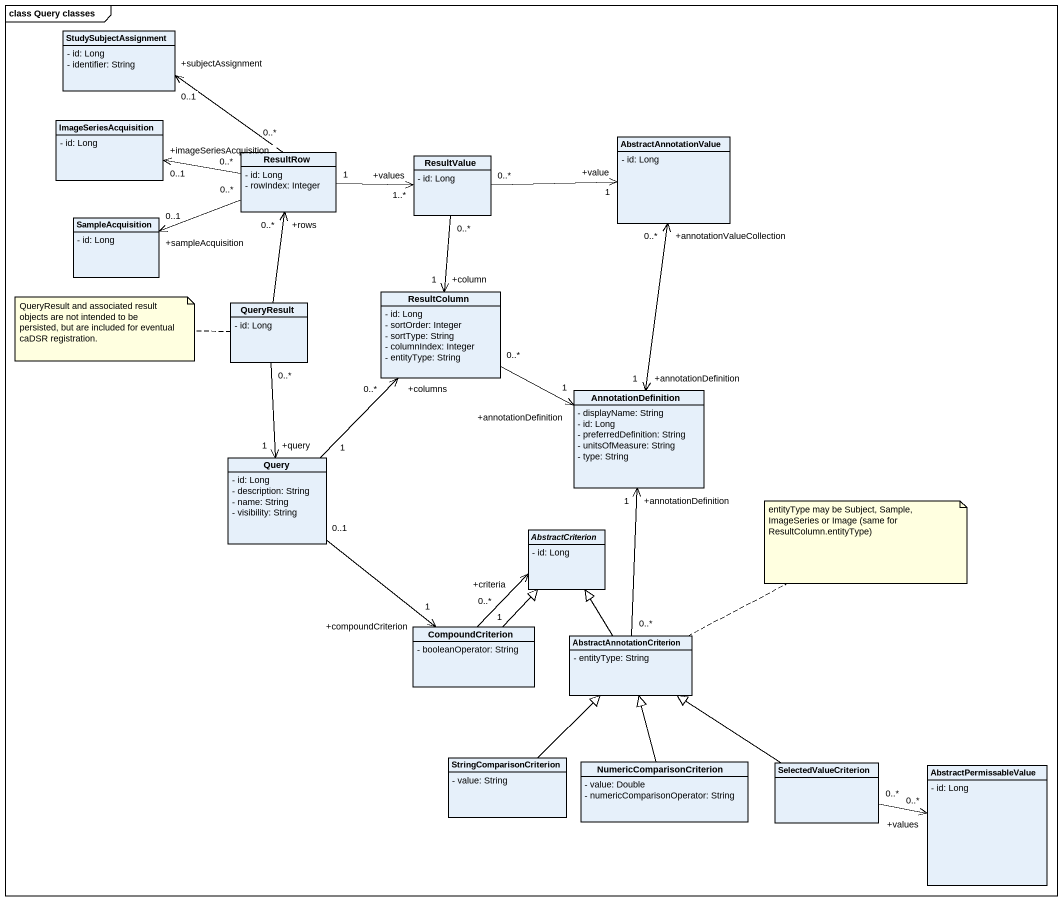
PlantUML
@startuml
mainframe class Query classes
hide circle
hide empty members
skinparam classAttributeIconSize 0
class StudySubjectAssignment {
  - id: Long
  - identifier: String
}
class ImageSeriesAcquisition {
  - id: Long
}
class ResultRow {
  - id: Long
  - rowIndex: Integer
}
class ResultValue {
  - id: Long
}
class AbstractAnnotationValue {
  - id: Long
}
class SampleAcquisition {
  - id: Long
}
class QueryResult {
  - id: Long
}
class ResultColumn {
  - id: Long
  - sortOrder: Integer
  - sortType: String
  - columnIndex: Integer
  - entityType: String
}
class AnnotationDefinition {
  - displayName: String
  - id: Long
  - preferredDefinition: String
  - unitsOfMeasure: String
  - type: String
}
class Query {
  - id: Long
  - description: String
  - name: String
  - visibility: String
}
abstract class AbstractCriterion {
  - id: Long
}
class CompoundCriterion {
  - booleanOperator: String
}
class AbstractAnnotationCriterion {
  - entityType: String
}
class StringComparisonCriterion {
  - value: String
}
class NumericComparisonCriterion {
  - value: Double
  - numericComparisonOperator: String
}
class SelectedValueCriterion
class AbstractPermissableValue {
  - id: Long
}
ResultRow "0..*" -up-> "+subjectAssignment\n0..1" StudySubjectAssignment
ResultRow "0..*" -left-> "+imageSeriesAcquisition\n0..1" ImageSeriesAcquisition
ResultRow "1" -right-> "+values\n1..*" ResultValue
ResultRow "0..*" -left-> "+sampleAcquisition\n0..1" SampleAcquisition
ResultValue "0..*" -right-> "+value\n1" AbstractAnnotationValue
ResultValue "0..*" --> "+column\n1" ResultColumn
QueryResult -up-> "+rows\n0..*" ResultRow
QueryResult "0..*" --> "+query\n1" Query
ResultColumn "0..*" -right-> "+annotationDefinition\n1" AnnotationDefinition
AnnotationDefinition "+annotationDefinition\n1" <-up-> "+annotationValueCollection\n0..*" AbstractAnnotationValue
Query "1" -up-> "+columns\n0..*" ResultColumn
Query "0..1" --> "+compoundCriterion\n1" CompoundCriterion
CompoundCriterion -up-|> AbstractCriterion
CompoundCriterion "1" -up-> "+criteria\n0..*" AbstractCriterion
AbstractAnnotationCriterion "0..*" -up-> "+annotationDefinition\n1" AnnotationDefinition
AbstractAnnotationCriterion -up-|> AbstractCriterion
StringComparisonCriterion -up-|> AbstractAnnotationCriterion
NumericComparisonCriterion -up-|> AbstractAnnotationCriterion
SelectedValueCriterion -up-|> AbstractAnnotationCriterion
SelectedValueCriterion "0..*" -right-> "+values\n0..*" AbstractPermissableValue
note left of QueryResult : QueryResult and associated result objects are not intended to be persisted, but are included for eventual caDSR registration.
note right of AbstractAnnotationCriterion : entityType may be Subject, Sample, ImageSeries or Image (same for ResultColumn.entityType)
@enduml
